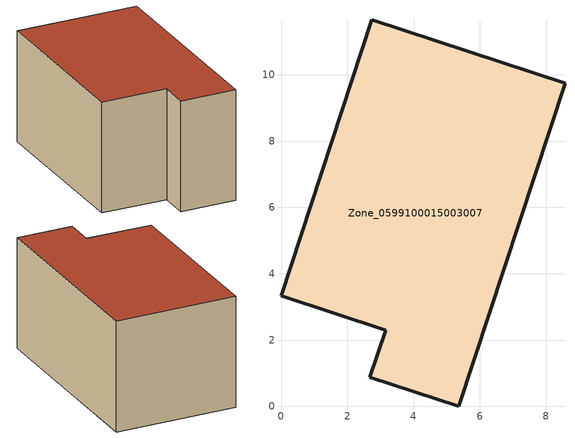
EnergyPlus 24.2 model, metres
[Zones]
Zone_0599100015003007
 floor ground (C_G): 2.73,11.66 8.57,9.75 5.37,0 2.68,0.88 3.16,2.3 0,3.33 z0.8
 wall outside (C_F): 8.57,9.75 2.73,11.66 0,3.33 3.16,2.3 2.68,0.88 5.37,0 8.57,9.75 z0.8:6.4
 roof outside (C_R): 5.37,0 8.57,9.75 2.73,11.66 0,3.33 3.16,2.3 2.68,0.88 z6.4
[BUILDING]
Pand.0599100015003007: North Axis=0; Terrain=City; Loads Convergence Tolerance Value=0.04; Temperature Convergence Tolerance Value=0.4; Solar Distribution=FullExterior; Maximum Number of Warmup Days=25; Minimum Number of Warmup Days=1
[Site:Location]
Rotterdam.The.Hague.AP_ZH_NLD Design_Conditions: Latitude=51.96; Longitude=4.45; Time Zone=1; Elevation=-4.5
[SITE:GROUNDTEMPERATURE:BUILDINGSURFACE]
18, 18, 18, 18, 18, 18, 18, 18, 18, 18, 18, 18
[MATERIAL] Thermal Absorptance=0.9; Solar Absorptance=0.7; Visible Absorptance=0.7
Name | Roughness | Thickness | Conductivity | Density | Specific Heat
G.TI.1965-1974 | MediumSmooth | 0.15 | 0.882353 | 540 | 1210
F.TI.1965-1974 | Rough | 0.3 | 0.697674 | 1920 | 840
R.TI.1965-1974 | MediumRough | 0.2 | 0.232558 | 1500 | 1000
[CONSTRUCTION]
C_G: G.TI.1965-1974
C_F: F.TI.1965-1974
C_R: R.TI.1965-1974
[ZONE]
Zone_0599100015003007: Type=1; Multiplier=1; Ceiling Height=Autocalculate; Volume=Autocalculate; Floor Area=autocalculate; Part of Total Floor Area=Yes
[ZONEINFILTRATION:DESIGNFLOWRATE]
Infil_Zone_0599100015003007: Zone or ZoneList or Space or SpaceList=Zone_0599100015003007; Schedule=AlwaysOn; Design Flow Rate Calculation Method=Flow/Area; Flow Rate per Floor Area=0.003; Constant Term Coefficient=1; Temperature Term Coefficient=0; Velocity Term Coefficient=0; Velocity Squared Term Coefficient=0
[HVACTEMPLATE:ZONE:IDEALLOADSAIRSYSTEM]
Zone_0599100015003007: Maximum Heating Supply Air Temperature=50; Minimum Cooling Supply Air Temperature=13; Maximum Heating Supply Air Humidity Ratio=0.0156; Minimum Cooling Supply Air Humidity Ratio=0.0077; Heating Limit=NoLimit; Cooling Limit=NoLimit; Dehumidification Control Type=ConstantSensibleHeatRatio; Cooling Sensible Heat Ratio=0.7; Dehumidification Setpoint=60; Humidification Control Type=None; Humidification Setpoint=30; Outdoor Air Method=None; Outdoor Air Flow Rate per Person=0.00944; Outdoor Air Flow Rate per Zone Floor Area=0; Outdoor Air Flow Rate per Zone=0; Demand Controlled Ventilation Type=None; Outdoor Air Economizer Type=NoEconomizer; Heat Recovery Type=None; Sensible Heat Recovery Effectiveness=0.7; Latent Heat Recovery Effectiveness=0.65
[ZONECONTROL:THERMOSTAT]
ThermostatControl_Zone_0599100015003007: Zone or ZoneList=Zone_0599100015003007; Control Type Schedule=DualSetpointControlType; Control 1=Thermostat_Zone_0599100015003007; Temperature Difference Between Cutout And Setpoint=0
[THERMOSTATSETPOINT:DUALSETPOINT]
Thermostat_Zone_0599100015003007: Heating Setpoint Temperature Schedule=HeatingSetpoint_Zone_0599100015003007; Cooling Setpoint Temperature Schedule=CoolingSetpoint_Zone_0599100015003007
[SCHEDULE:COMPACT]
HeatingSetpoint_Zone_0599100015003007: Through: 12/31, For: AllDays, Until: 24:00, 21
CoolingSetpoint_Zone_0599100015003007: Through: 12/31, For: AllDays, Until: 24:00, 24
DualSetpointControlType: Through: 12/31, For: AllDays, Until: 24:00, 4
AlwaysOn: Through: 12/31, For: AllDays, Until: 24:00, 1
